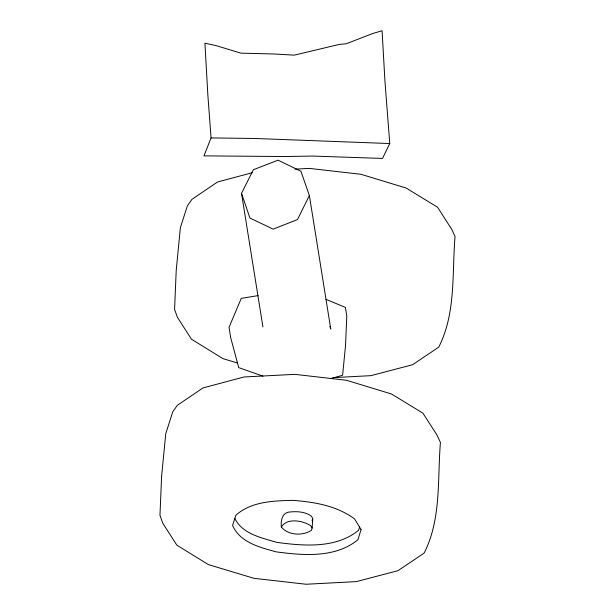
<?xml version="1.0" encoding="UTF-8"?>
<svg xmlns="http://www.w3.org/2000/svg" width="615" height="615" viewBox="0 0 615 615"><rect width="100%" height="100%" fill="white"/><g stroke="black" fill="none" stroke-linecap="round" stroke-linejoin="round"><path stroke-width="0.92" d="M281.363 527.032C280.548 520.382 282.323 511.888 290.595 511.926C297.668 511.288 305.378 511.818 311.305 516.131L312.804 518.537L312.128 528.016L311.39 530.353C302.695 536.034 288.166 535.504 281.363 527.032C287.174 517.523 302.526 520.613 310.629 525.61L312.128 528.016M211.068 137.929L203.957 155.872L284.445 156.525L312.766 156.064L382.507 158.447L389.756 143.549L384.921 80.834L382.084 30.75L372.621 33.556L346.406 43.711L339.249 44.434L294.239 55.142L274.09 53.989L240.849 53.151L216.28 45.664L204.926 43.204L207.839 94.841L211.068 137.929L254.625 138.467L389.756 143.549M359.644 526.87L358.583 530.268C336.036 548.734 303.848 546.028 276.781 542.369C261.567 537.802 242.441 534.043 234.776 518.376M312.059 520.874L312.558 519.314M309.376 195.532L297.491 219.578L273.191 229.149L249.951 218.056L241.526 193.356L253.38 169.725L278.088 160.169L300.92 171.254L309.376 195.532L330.77 329.079L329.825 326.381M330.732 378.579L342.609 375.25L345.53 345.538L346.799 316.187L345.384 307.377L325.981 299.344M252.273 172.723L217.572 181.978L191.965 199.337L187.421 205.748L180.364 227.711L176.213 270.454L174.575 309.353L177.374 317.271L191.465 339.203L222.961 358.63L237.551 363.027M258.169 295.607L241.272 298.352L229.034 327.349L230.671 337.55L238.72 367.616L262.897 376.103M295.077 169.14L309.445 168.402L361.036 174.306L406.092 188.029L437.549 207.217L451.633 229.157L455.038 236.529C451.964 273.452 456.084 313.143 438.726 347.144L412.604 364.718L370.945 375.657L333.038 377.648M241.526 193.356L262.92 326.896M161.599 476.402L159.962 515.309L162.767 523.219L176.851 545.159L208.347 564.585L253.957 578.323L306.109 584.25L356.331 581.613L397.99 570.674L424.112 553.093C441.478 519.098 437.357 479.4 440.425 442.485L437.027 435.105L422.935 413.172L391.478 393.984L346.43 380.262L294.839 374.351L244.055 376.972L202.958 387.934L177.358 405.293L172.807 411.696L165.758 433.667L161.599 476.402M361.082 529.553L357.915 539.747C335.367 558.212 303.18 555.506 276.112 551.847C259.753 547.342 240.042 542.499 232.547 525.433L235.96 515.132C251.42 501.486 273.052 500.871 292.602 500.356C314.265 501.94 336.72 505.699 354.578 518.945L361.082 529.553"/></g></svg>
